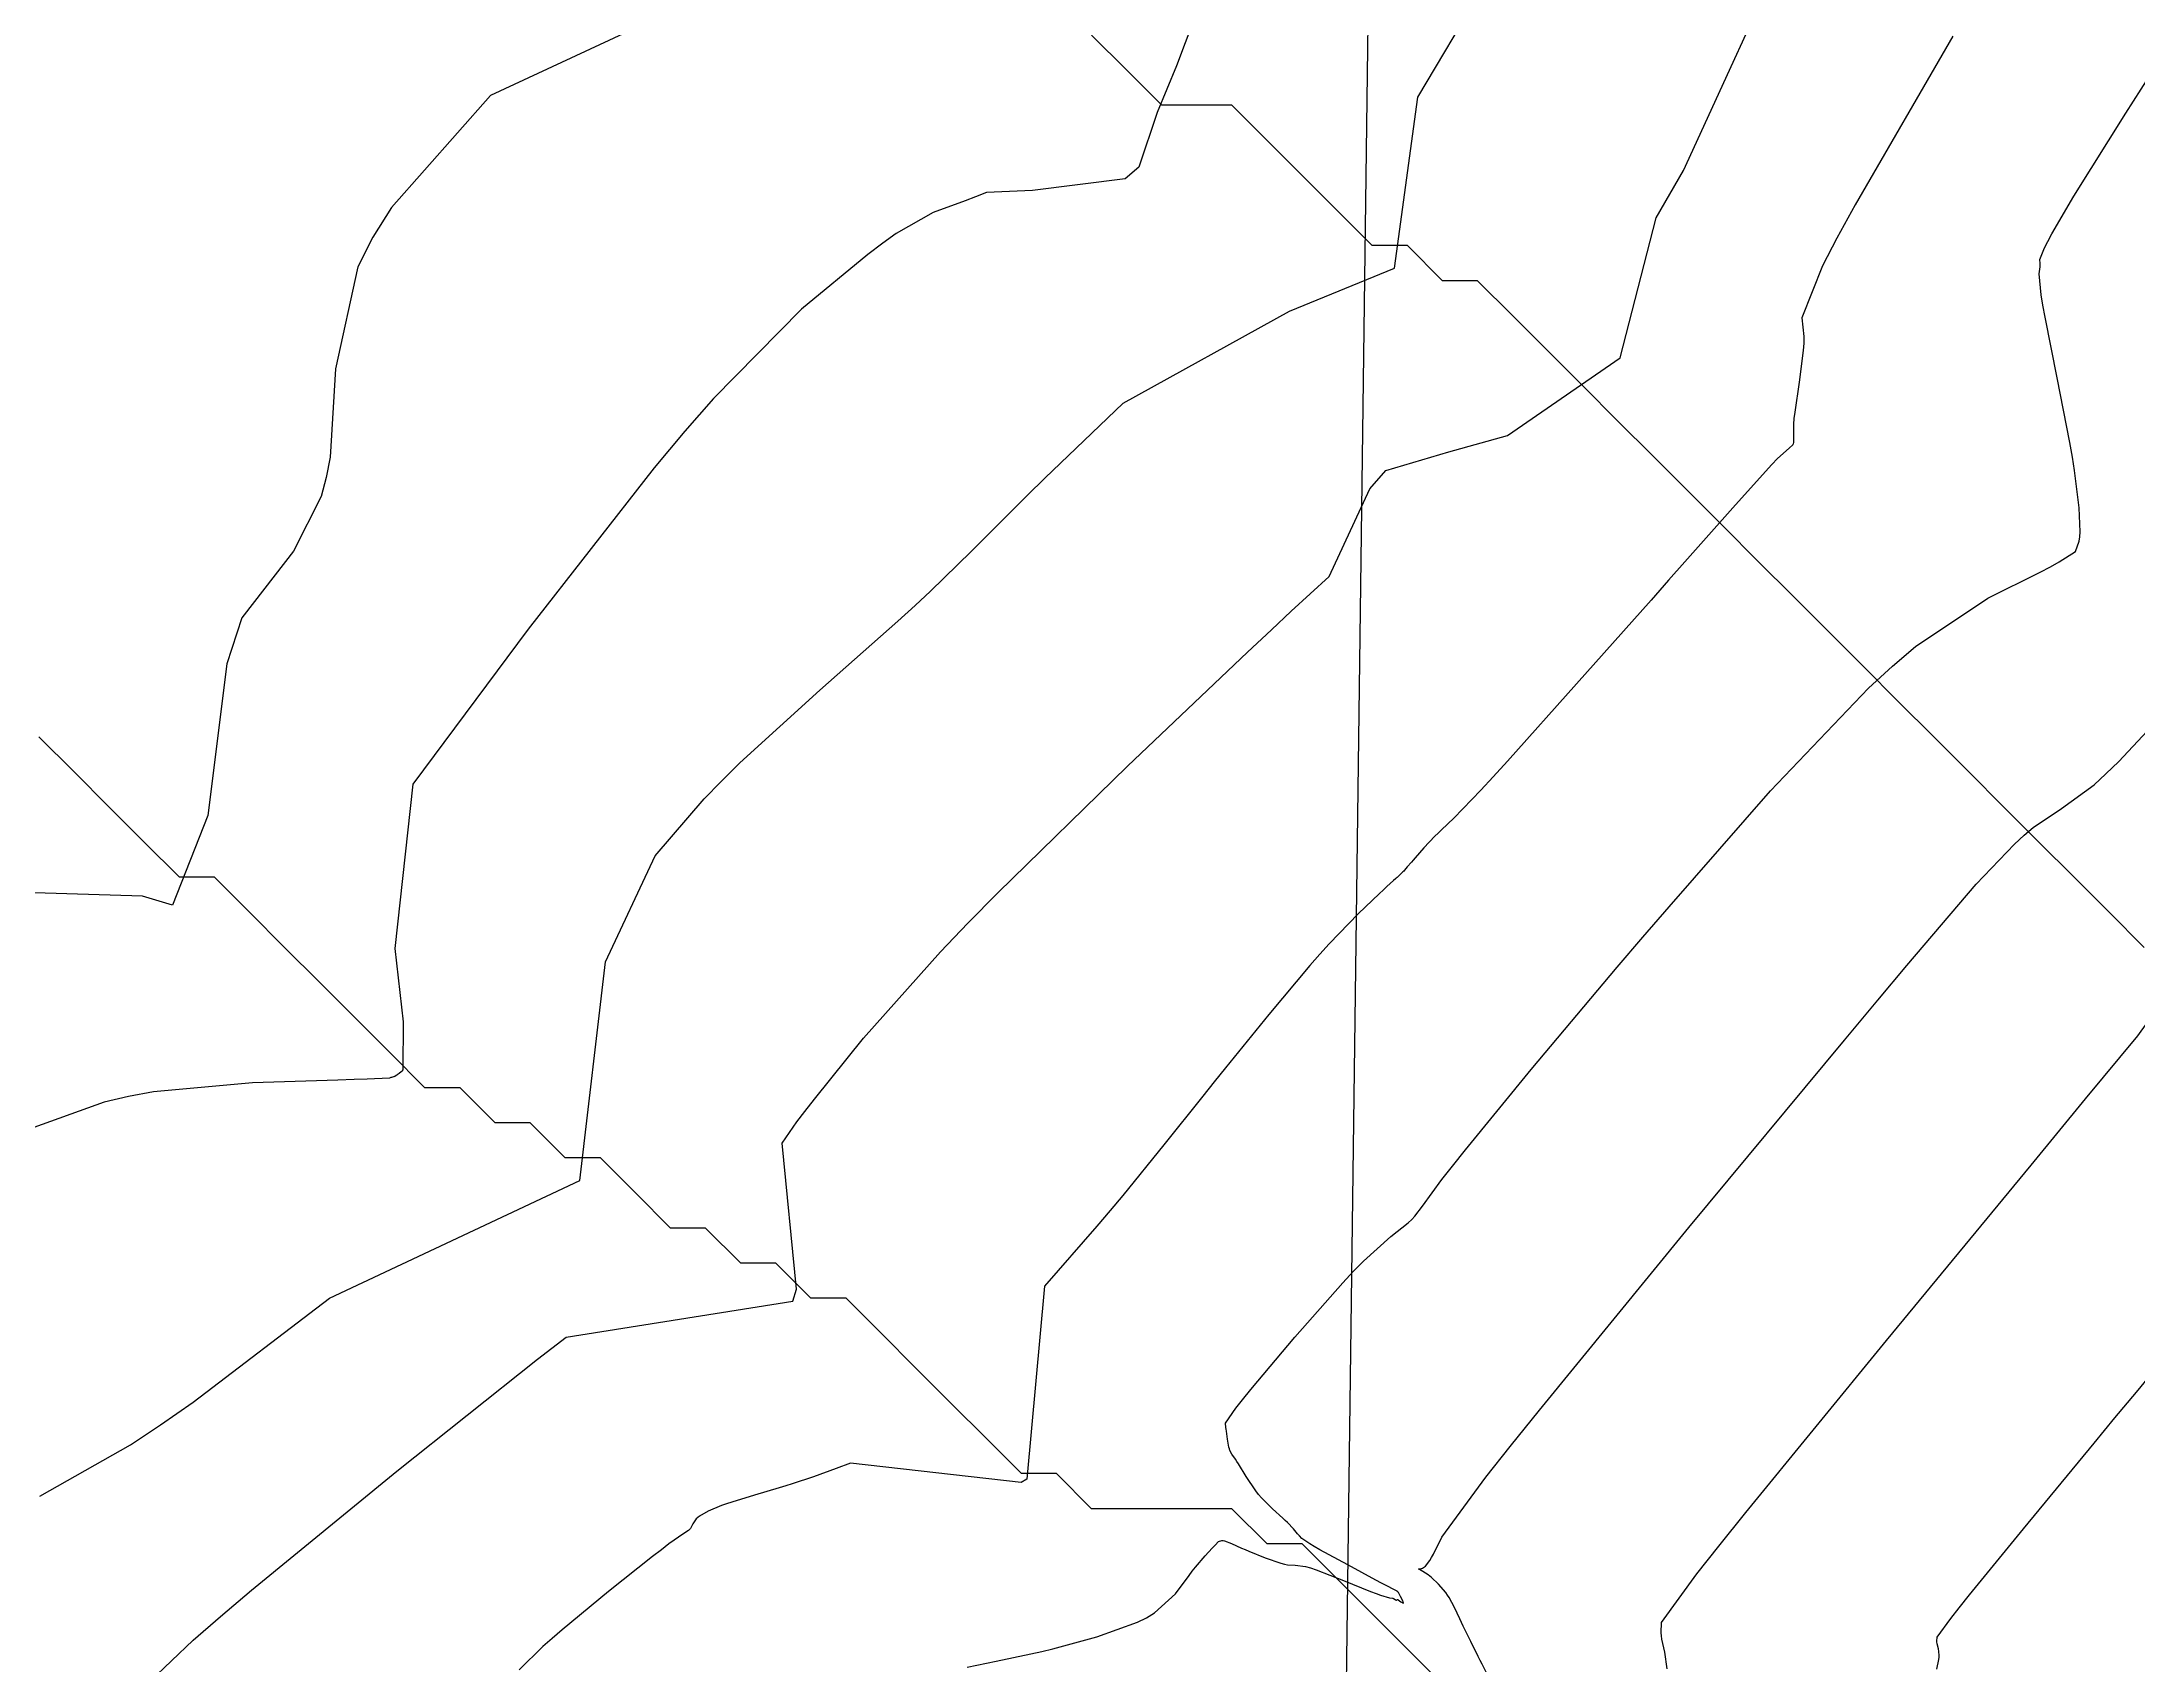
# Model space of a CAD drawing. Header units: metres. Extents: x 837475 to 838479, y 1189012 to 1191015.
# Drawn here: x 837761.1 to 837820.8, y 1190679.5 to 1190725.7 of the extents above; entities that cross this region are included whole.
import ezdxf

# ---------------------------------------------------------------- set-up
doc = ezdxf.new("R2010")
doc.units = ezdxf.units.M
doc.header["$LTSCALE"] = 0.3
for name, color, linetype in [('COTAS 10', 1, 'Continuous'), ('COTAS INT', 252, 'Continuous'), ('DRENAJE', 5, 'Continuous'), ('VIA2', 121, 'Continuous')]:
    doc.layers.add(name, color=color, linetype=linetype)
doc.styles.get("Standard").update_dxf_attribs({"font": 'simplex.shx'})
doc.dimstyles.get("Standard").update_dxf_attribs({"dimtxt": 0.18, "dimasz": 0.18, "dimexe": 0.18, "dimexo": 0.0625, "dimgap": 0.09, "dimtad": 0, "dimtih": 1, "dimtoh": 1, "dimdec": 4, "dimzin": 0, "dimdsep": 46, "dimtxsty": 'Standard', "dimcen": 0.09, "dimadec": 0, "dimazin": 0, "dimtfac": 1, "dimtdec": 4, "dimtofl": 0, "dimtmove": 0, "dimatfit": 3, "dimfxl": 1, "dimtolj": 1, "dimtzin": 0, "dimarcsym": 0})

# ---------------------------------------------------------------- blocks, each defined once
blk = doc.blocks.new('*D11')
at = {"layer": 'Defpoints', "color": 0, "transparency": 16777216}
for p in [(838417.909, 1190732.507), (837798.033, 1190660.17), (838416.861, 1190652.103)]:
    blk.add_point(p, dxfattribs=at)
at = {"layer": 'VIA2', "color": 0, "lineweight": -2, "transparency": 16777216}
for p, q in [((837798.034, 1190660.232), (837799.083, 1190740.754)), ((837799.261, 1190740.572), (838107.805, 1190736.55)), ((838417.729, 1190732.51), (838109.185, 1190736.532)), ((838416.862, 1190652.165), (838417.911, 1190732.687))]:
    blk.add_line(p, q, dxfattribs=at)
at = {"layer": 'VIA2', "color": 0, "transparency": 16777216}
for points in [[(837799.261, 1190740.602), (837799.261, 1190740.542), (837799.081, 1190740.574)], [(838417.729, 1190732.54), (838417.729, 1190732.48), (838417.909, 1190732.507)]]:
    blk.add_solid(points, dxfattribs=at)
at = {"layer": 'VIA2', "color": 0, "transparency": 16777216, "insert": (838108.495, 1190736.541), "char_height": 0.18, "attachment_point": 5}
blk.add_mtext('\\A1;618.8807', dxfattribs=at)

msp = doc.modelspace()

# ---------------------------------------------------------------- linework, layer by layer
at = {"layer": 'COTAS 10'}
msp.add_lwpolyline([(837815.552, 1190725.876), (837812.773, 1190721.076), (837812.252, 1190720.124), (837811.84, 1190719.336), (837811.251, 1190717.852), (837811.31, 1190717.317), (837811.306, 1190717.127), (837811.294, 1190716.919), (837811.179, 1190716.018), (837811.049, 1190715.161), (837811.028, 1190714.981), (837811.013, 1190714.825), (837811.012, 1190714.471), (837811.017, 1190714.304), (837811.007, 1190714.266), (837810.991, 1190714.233), (837810.889, 1190714.142), (837810.56, 1190713.841), (837810.401, 1190713.675), (837810.212, 1190713.472), (837809.284, 1190712.44), (837807.92, 1190710.901), (837807.456, 1190710.378), (837806.955, 1190709.813), (837804.835, 1190707.426), (837802.862, 1190705.221), (837802.453, 1190704.771), (837802.104, 1190704.391), (837801.341, 1190703.601), (837800.983, 1190703.266), (837800.889, 1190703.173), (837800.797, 1190703.081), (837800.486, 1190702.748), (837800.232, 1190702.463), (837800.177, 1190702.401), (837800.129, 1190702.346), (837800.01, 1190702.206), (837799.931, 1190702.116), (837799.909, 1190702.091), (837799.886, 1190702.067), (837799.8, 1190701.983), (837799.719, 1190701.907), (837799.698, 1190701.889), (837799.679, 1190701.872), (837799.616, 1190701.82), (837799.428, 1190701.648), (837799.33, 1190701.556), (837799.212, 1190701.445), (837798.618, 1190700.881), (837797.785, 1190700.021), (837797.517, 1190699.722), (837797.232, 1190699.398), (837796.065, 1190698.008), (837794.832, 1190696.488), (837794.505, 1190696.081), (837794.184, 1190695.681), (837793.078, 1190694.287), (837791.908, 1190692.846), (837791.547, 1190692.416), (837791.169, 1190691.973), (837789.671, 1190690.259), (837789.175, 1190684.765), (837789.01, 1190684.667), (837784.148, 1190685.222), (837783.739, 1190685.065), (837783.096, 1190684.831), (837782.485, 1190684.628), (837782.305, 1190684.571), (837782.12, 1190684.514), (837781.414, 1190684.307), (837780.763, 1190684.111), (837780.613, 1190684.061), (837780.476, 1190684.013), (837780.093, 1190683.857), (837779.846, 1190683.714), (837779.795, 1190683.675), (837779.752, 1190683.635), (837779.658, 1190683.491), (837779.592, 1190683.362), (837779.565, 1190683.331), (837779.536, 1190683.302), (837779.4, 1190683.215), (837778.975, 1190682.917), (837778.763, 1190682.755), (837778.51, 1190682.559), (837777.254, 1190681.561), (837775.937, 1190680.475), (837775.645, 1190680.223), (837775.385, 1190679.992), (837774.707, 1190679.331)], dxfattribs=at)
at = {"layer": 'COTAS INT'}
for points in [[(837763.567, 1190678.408), (837765.423, 1190680.176), (837766.196, 1190680.85), (837767.082, 1190681.604), (837771.219, 1190684.992), (837775.234, 1190688.182), (837776.044, 1190688.811), (837782.5, 1190689.833), (837782.608, 1190690.18), (837782.202, 1190694.335), (837782.622, 1190694.946), (837782.849, 1190695.243), (837783.125, 1190695.595), (837784.52, 1190697.327), (837786.713, 1190699.789), (837787.491, 1190700.601), (837788.343, 1190701.469), (837792.037, 1190705.077), (837795.46, 1190708.325), (837796.141, 1190708.967), (837796.707, 1190709.497), (837797.787, 1190710.484), (837798.944, 1190712.978), (837799.396, 1190713.5), (837801.194, 1190714.031), (837802.861, 1190714.496), (837806.076, 1190716.713), (837807.099, 1190720.699), (837807.884, 1190722.051), (837811.02, 1190728.921)], [(837794.202, 1190727.087), (837793.436, 1190725.029), (837792.882, 1190723.699), (837792.366, 1190722.148), (837791.977, 1190721.815), (837789.334, 1190721.481), (837788.02, 1190721.42), (837787.707, 1190721.3), (837787.412, 1190721.189), (837786.506, 1190720.851), (837785.453, 1190720.253), (837785.066, 1190719.978), (837784.639, 1190719.656), (837782.752, 1190718.095), (837780.247, 1190715.559), (837779.429, 1190714.622), (837778.558, 1190713.583), (837774.965, 1190708.98), (837771.678, 1190704.57), (837771.169, 1190699.883), (837771.401, 1190697.797), (837771.392, 1190696.424), (837771.367, 1190696.392), (837771.356, 1190696.381), (837771.344, 1190696.37), (837771.29, 1190696.324), (837771.233, 1190696.28), (837771.219, 1190696.271), (837771.206, 1190696.262), (837771.168, 1190696.241), (837771.138, 1190696.228), (837771.124, 1190696.224), (837771.1, 1190696.218), (837771.073, 1190696.213), (837771.064, 1190696.21), (837771.054, 1190696.208), (837771.01, 1190696.194), (837770.382, 1190696.163), (837770.004, 1190696.15), (837769.537, 1190696.134), (837767.11, 1190696.06), (837764.29, 1190695.798), (837763.575, 1190695.664), (837762.889, 1190695.503), (837760.647, 1190694.701)], [(837761.048, 1190684.276), (837763.63, 1190685.738), (837764.493, 1190686.312), (837765.42, 1190686.961), (837769.303, 1190689.919), (837776.438, 1190693.269), (837777.17, 1190699.5), (837778.587, 1190702.52), (837779.979, 1190704.144), (837780.465, 1190704.645), (837780.995, 1190705.169), (837783.272, 1190707.247), (837785.493, 1190709.206), (837785.987, 1190709.654), (837786.429, 1190710.061), (837787.589, 1190711.192), (837788.75, 1190712.367), (837789.193, 1190712.802), (837789.688, 1190713.284), (837791.915, 1190715.421), (837796.652, 1190718.044), (837799.645, 1190719.264), (837800.311, 1190724.142), (837802.085, 1190727.136)], [(837779.019, 1190726.571), (837773.887, 1190724.192), (837771.073, 1190721), (837770.541, 1190720.148), (837770.115, 1190719.31), (837769.471, 1190716.399), (837769.322, 1190713.886), (837769.209, 1190713.299), (837769.065, 1190712.759), (837768.283, 1190711.201), (837767.167, 1190709.766), (837766.811, 1190709.304), (837766.378, 1190707.997), (837765.837, 1190703.67), (837764.832, 1190701.12), (837763.978, 1190701.378), (837759.655, 1190701.506)], [(837787.467, 1190679.403), (837788.295, 1190679.577), (837789.29, 1190679.783), (837789.595, 1190679.855), (837789.913, 1190679.933), (837791.165, 1190680.268), (837792.322, 1190680.685), (837792.578, 1190680.815), (837792.808, 1190680.952), (837793.407, 1190681.497), (837793.792, 1190682.02), (837793.886, 1190682.142), (837793.975, 1190682.254), (837794.25, 1190682.577), (837794.455, 1190682.798), (837794.538, 1190682.888), (837794.633, 1190682.99), (837794.726, 1190683.02), (837794.763, 1190683.016), (837794.806, 1190683.007), (837795.002, 1190682.931), (837795.288, 1190682.801), (837795.388, 1190682.759), (837795.497, 1190682.713), (837795.962, 1190682.524), (837796.41, 1190682.366), (837796.508, 1190682.339), (837796.595, 1190682.321), (837796.812, 1190682.316), (837797.112, 1190682.277), (837797.249, 1190682.236), (837797.411, 1190682.182), (837798.194, 1190681.88), (837798.966, 1190681.568), (837799.121, 1190681.509), (837799.251, 1190681.461), (837799.507, 1190681.384), (837799.586, 1190681.377), (837799.603, 1190681.373), (837799.619, 1190681.367), (837799.663, 1190681.339), (837799.69, 1190681.316), (837799.695, 1190681.314), (837799.699, 1190681.314), (837799.709, 1190681.33), (837799.729, 1190681.337), (837799.741, 1190681.332), (837799.755, 1190681.324), (837799.829, 1190681.268), (837799.89, 1190681.23), (837799.897, 1190681.232), (837799.899, 1190681.241), (837799.87, 1190681.319), (837799.822, 1190681.418), (837799.803, 1190681.456), (837799.783, 1190681.497), (837799.772, 1190681.519), (837799.768, 1190681.525), (837799.764, 1190681.53), (837799.748, 1190681.549), (837799.722, 1190681.569), (837799.712, 1190681.575), (837799.701, 1190681.582), (837799.648, 1190681.609), (837799.406, 1190681.736), (837799.276, 1190681.805), (837799.118, 1190681.89), (837798.317, 1190682.319), (837797.519, 1190682.754), (837797.362, 1190682.842), (837797.234, 1190682.917), (837797.003, 1190683.069), (837796.938, 1190683.149), (837796.914, 1190683.177), (837796.887, 1190683.209), (837796.769, 1190683.346), (837796.595, 1190683.528), (837796.533, 1190683.588), (837796.466, 1190683.652), (837796.174, 1190683.915), (837795.859, 1190684.233), (837795.776, 1190684.331), (837795.696, 1190684.433), (837795.423, 1190684.837), (837795.202, 1190685.197), (837795.154, 1190685.272), (837795.113, 1190685.336), (837795.012, 1190685.476), (837794.954, 1190685.583), (837794.941, 1190685.627), (837794.927, 1190685.676), (837794.887, 1190685.903), (837794.856, 1190686.134), (837794.849, 1190686.186), (837794.843, 1190686.233), (837794.828, 1190686.358), (837795.125, 1190686.789), (837795.315, 1190687.028), (837795.553, 1190687.319), (837796.804, 1190688.806), (837798.171, 1190690.357), (837798.482, 1190690.689), (837798.764, 1190690.979), (837799.538, 1190691.677), (837800.031, 1190692.068), (837800.136, 1190692.165), (837800.227, 1190692.256), (837800.441, 1190692.547), (837800.992, 1190693.301), (837801.296, 1190693.685), (837801.665, 1190694.144), (837803.544, 1190696.438), (837805.992, 1190699.352), (837806.72, 1190700.202), (837807.469, 1190701.072), (837810.357, 1190704.372), (837813.15, 1190707.297), (837813.839, 1190707.931), (837814.492, 1190708.489), (837816.547, 1190709.868), (837818.037, 1190710.607), (837818.334, 1190710.762), (837818.58, 1190710.896), (837819.052, 1190711.198), (837819.155, 1190711.486), (837819.169, 1190711.611), (837819.178, 1190711.755), (837819.157, 1190712.439), (837819.023, 1190713.499), (837818.96, 1190713.882), (837818.886, 1190714.303), (837818.524, 1190716.143), (837818.181, 1190717.869), (837818.119, 1190718.218), (837818.071, 1190718.511), (837818.017, 1190719.105), (837818.043, 1190719.307), (837818.046, 1190719.354), (837818.046, 1190719.397), (837818.033, 1190719.517), (837818.166, 1190719.851), (837818.258, 1190720.028), (837818.375, 1190720.242), (837819, 1190721.321), (837820.484, 1190723.685), (837821.142, 1190724.708)], [(837802.304, 1190679.174), (837802.14, 1190679.497), (837802.088, 1190679.599), (837802.034, 1190679.707), (837801.818, 1190680.141), (837801.604, 1190680.576), (837801.552, 1190680.684), (837801.503, 1190680.787), (837801.352, 1190681.112), (837801.204, 1190681.389), (837801.157, 1190681.461), (837801.107, 1190681.531), (837800.904, 1190681.769), (837800.701, 1190681.962), (837800.65, 1190682.004), (837800.603, 1190682.042), (837800.452, 1190682.138), (837800.354, 1190682.189), (837800.339, 1190682.198), (837800.331, 1190682.204), (837800.345, 1190682.21), (837800.404, 1190682.216), (837800.422, 1190682.223), (837800.442, 1190682.232), (837800.525, 1190682.282), (837800.652, 1190682.449), (837800.701, 1190682.531), (837800.755, 1190682.629), (837800.999, 1190683.113), (837802.249, 1190684.82), (837802.937, 1190685.69), (837803.773, 1190686.732), (837808.031, 1190691.93), (837812.465, 1190697.275), (837813.414, 1190698.411), (837814.241, 1190699.397), (837816.219, 1190701.714), (837817.314, 1190702.861), (837817.584, 1190703.11), (837817.84, 1190703.329), (837818.646, 1190703.869), (837819.578, 1190704.55), (837819.913, 1190704.857), (837820.282, 1190705.216), (837821.893, 1190706.939)], [(837821.349, 1190698.138), (837820.811, 1190697.396), (837819.327, 1190695.597), (837817.774, 1190693.714), (837813.651, 1190688.713), (837809.644, 1190683.812), (837808.876, 1190682.854), (837808.255, 1190682.069), (837807.245, 1190680.678), (837807.232, 1190680.39), (837807.24, 1190680.301), (837807.253, 1190680.207), (837807.342, 1190679.835), (837807.401, 1190679.359)], [(837823.097, 1190690.059), (837820.772, 1190687.246), (837820.164, 1190686.509), (837819.571, 1190685.791), (837817.558, 1190683.351), (837816.017, 1190681.466), (837815.721, 1190681.098), (837815.483, 1190680.796), (837815.094, 1190680.261), (837815.089, 1190680.15), (837815.092, 1190680.116), (837815.097, 1190680.08), (837815.132, 1190679.937), (837815.154, 1190679.753), (837815.152, 1190679.692), (837815.146, 1190679.626), (837815.092, 1190679.349)]]:
    msp.add_lwpolyline(points, dxfattribs=at)
at = {"layer": 'DRENAJE'}
for points in [[(837821.00709, 1190699.91647, 0), (837820.00742, 1190700.91613, 0), (837819.00776, 1190701.9158, 0), (837818.0081, 1190702.91546, 0), (837817.00843, 1190703.91512, 0), (837816.00877, 1190704.91478, 0), (837815.00911, 1190705.91445, 0), (837814.00945, 1190706.91411, 0), (837813.00978, 1190707.91377, 0), (837812.01012, 1190708.91344, 0), (837811.01046, 1190709.9131, 0), (837810.01079, 1190710.91276, 0), (837809.01113, 1190711.91242, 0), (837808.01147, 1190712.91209, 0), (837807.01181, 1190713.91175, 0), (837806.01214, 1190714.91141, 0), (837805.01248, 1190715.91108, 0), (837804.01282, 1190716.91074, 0), (837803.01315, 1190717.9104, 0), (837802.01349, 1190718.91006, 0), (837801.01383, 1190718.91006, 0), (837800.01416, 1190719.90973, 0), (837799.0145, 1190719.90973, 0), (837798.01484, 1190720.90939, 0), (837797.01518, 1190721.90905, 0), (837796.01551, 1190722.90872, 0), (837795.01585, 1190723.90838, 0), (837794.01619, 1190723.90838, 0), (837793.01652, 1190723.90838, 0), (837792.01686, 1190724.90804, 0), (837791.0172, 1190725.9077, 0)], [(837801.01383, 1190678.92355, 0), (837800.01416, 1190679.92321, 0), (837799.0145, 1190680.92287, 0), (837798.01484, 1190681.92254, 0), (837797.01518, 1190682.9222, 0), (837796.01551, 1190682.9222, 0), (837795.01585, 1190683.92186, 0), (837794.01619, 1190683.92186, 0), (837793.01652, 1190683.92186, 0), (837792.01686, 1190683.92186, 0), (837791.0172, 1190683.92186, 0), (837790.01754, 1190684.92153, 0), (837789.01787, 1190684.92153, 0), (837788.01821, 1190685.92119, 0), (837787.01855, 1190686.92085, 0), (837786.01888, 1190687.92051, 0), (837785.01922, 1190688.92018, 0), (837784.01956, 1190689.91984, 0), (837783.0199, 1190689.91984, 0), (837782.02023, 1190690.9195, 0), (837781.02057, 1190690.9195, 0), (837780.02091, 1190691.91917, 0), (837779.02124, 1190691.91917, 0), (837778.02158, 1190692.91883, 0), (837777.02192, 1190693.91849, 0), (837776.02226, 1190693.91849, 0), (837775.02259, 1190694.91815, 0), (837774.02293, 1190694.91815, 0), (837773.02327, 1190695.91782, 0), (837772.0236, 1190695.91782, 0), (837771.02394, 1190696.91748, 0), (837770.02428, 1190697.91714, 0), (837769.02461, 1190698.91681, 0), (837768.02495, 1190699.91647, 0), (837767.02529, 1190700.91613, 0), (837766.02563, 1190701.9158, 0), (837765.02596, 1190701.9158, 0), (837764.0263, 1190702.91546, 0), (837763.02664, 1190703.91512, 0), (837762.02697, 1190704.91478, 0), (837761.02731, 1190705.91445, 0)]]:
    msp.add_polyline3d(points, dxfattribs=at)

# ---------------------------------------------------------------- dimensions: what is measured, and where the dimension line sits
at = {"layer": 'VIA2'}
dim = msp.add_aligned_dim(p1=(837798.03286, 1190660.16958), p2=(838416.861, 1190652.103), distance=80.41115, dimstyle='Standard', dxfattribs=at)
dim.commit()
dim.dimension.update_dxf_attribs({"geometry": '*D11', "text_midpoint": (838108.49502, 1190736.54061)})

doc.saveas('drawing.dxf')
